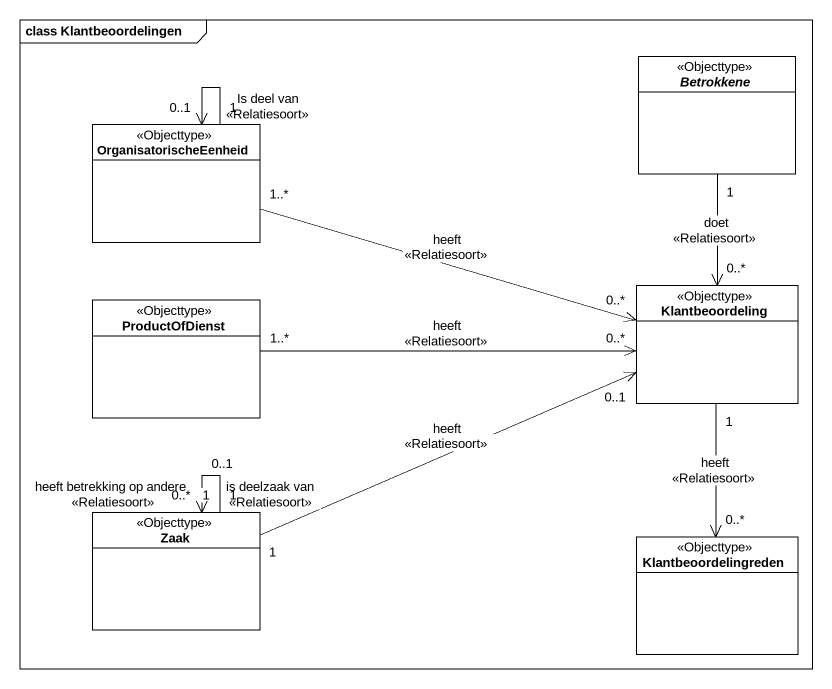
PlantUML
@startuml
mainframe class Klantbeoordelingen
hide circle
hide empty members
abstract class Betrokkene <<Objecttype>>
class OrganisatorischeEenheid <<Objecttype>>
class ProductOfDienst <<Objecttype>>
class Klantbeoordeling <<Objecttype>>
class Zaak <<Objecttype>>
class Klantbeoordelingreden <<Objecttype>>
Betrokkene "1" --> "0..*" Klantbeoordeling : doet\n<<Relatiesoort>>
OrganisatorischeEenheid "1" --> "0..1" OrganisatorischeEenheid : Is deel van\n<<Relatiesoort>>
OrganisatorischeEenheid "1..*" -right-> "0..*" Klantbeoordeling : heeft\n<<Relatiesoort>>
ProductOfDienst "1..*" -right-> "0..*" Klantbeoordeling : heeft\n<<Relatiesoort>>
Klantbeoordeling "1" --> "0..*" Klantbeoordelingreden : heeft\n<<Relatiesoort>>
Zaak "1" -right-> "0..1" Klantbeoordeling : heeft\n<<Relatiesoort>>
Zaak "1" --> "0..*" Zaak : heeft betrekking op andere\n<<Relatiesoort>>
Zaak "1" --> "0..1" Zaak : is deelzaak van\n<<Relatiesoort>>
@enduml
